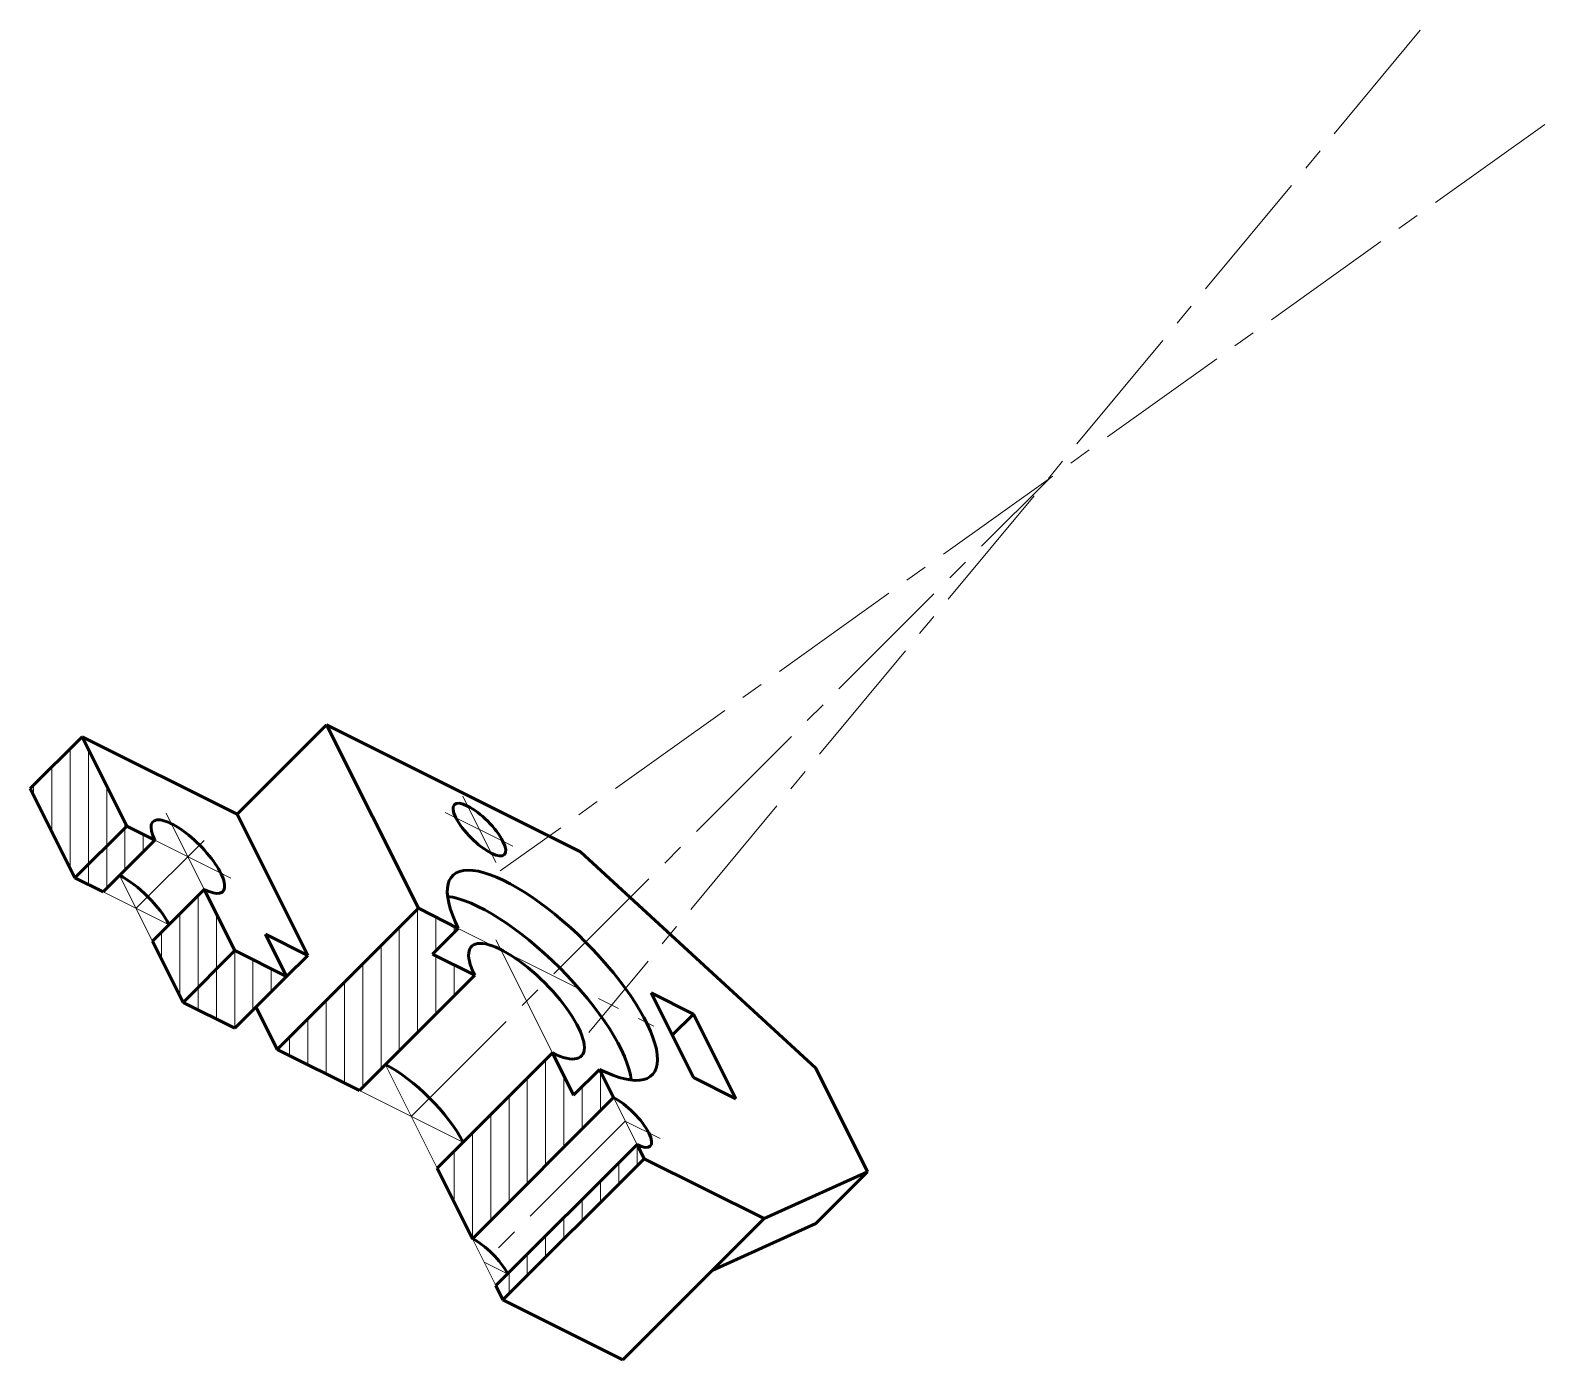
# Model space of a CAD drawing. Header units: millimetres. Extents: x 155 to 370, y -55 to 133.
import ezdxf

# ---------------------------------------------------------------- set-up
doc = ezdxf.new("R2010")
doc.units = ezdxf.units.MM
doc.linetypes.add('CENTER2', pattern=[28.575, 19.05, -3.175, 3.175, -3.175])
for name, color, linetype, lineweight in [('PV-21B', 7, 'Continuous', 60), ('ОСИ', 1, 'CENTER2', 20), ('ШТРИХОВКА', 7, 'Continuous', 20)]:
    doc.layers.add(name, color=color, linetype=linetype, lineweight=lineweight)
doc.layers.get('0').off()

# ---------------------------------------------------------------- blocks, each defined once
blk = doc.blocks.new('*U7')
at = {"layer": 'PV-21B'}
for p, q in [((184.42, 22.06, 206.48), (197.09, 34.73, 231.82)), ((197.09, 34.73, 231.82), (210.09, 8.73, 218.82)), ((233.09, 16.73, 249.82), (197.09, 34.73, 231.82)), ((155.09, 25.73, 180.82), (162.42, 33.06, 195.48)), ((162.42, 33.06, 195.48), (168.75, 20.39, 189.15)), ((184.42, 22.06, 206.48), (162.42, 33.06, 195.48)), ((155.09, 25.73, 180.82), (161.42, 13.06, 174.48)), ((184.42, 22.06, 206.48), (194.42, 2.06, 196.48)), ((161.42, 13.06, 174.48), (168.75, 20.39, 189.15)), ((168.75, 20.39, 189.15), (172.75, 18.39, 191.15)), ((172.75, 18.39, 191.15), (165.42, 11.06, 176.48)), ((266.42, -13.94, 252.48), (233.09, 16.73, 249.82)), ((165.42, 11.06, 176.48), (161.42, 13.06, 174.48)), ((172.42, 4.06, 176.48), (179.75, 11.39, 191.15)), ((179.75, 11.39, 191.15), (184.09, 2.73, 186.82)), ((190.09, -11.27, 178.82), (210.09, 8.73, 218.82)), ((210.09, 8.73, 218.82), (215.75, 5.89, 221.65)), ((191.42, -0.94, 190.48), (188.42, 5.06, 193.48)), ((188.42, 5.06, 193.48), (194.42, 2.06, 196.48)), ((215.75, 5.89, 221.65), (212.09, 2.23, 214.32)), ((176.75, -4.61, 172.15), (172.42, 4.06, 176.48)), ((176.75, -4.61, 172.15), (184.09, 2.73, 186.82)), ((184.09, 2.73, 186.82), (191.42, -0.94, 190.48)), ((212.09, 2.23, 214.32), (218.09, -0.77, 217.32)), ((194.42, 2.06, 196.48), (191.42, -0.94, 190.48)), ((191.42, -0.94, 190.48), (184.09, -8.27, 175.82)), ((218.09, -0.77, 217.32), (201.75, -17.11, 184.65)), ((249.09, -15.27, 233.82), (243.09, -3.27, 239.82)), ((243.09, -3.27, 239.82), (249.09, -6.27, 242.82)), ((184.09, -8.27, 175.82), (176.75, -4.61, 172.15)), ((187.09, -5.27, 181.82), (190.09, -11.27, 178.82)), ((246.09, -9.27, 236.82), (249.09, -6.27, 242.82)), ((249.09, -6.27, 242.82), (255.09, -18.27, 236.82)), ((201.75, -17.11, 184.65), (190.09, -11.27, 178.82)), ((212.75, -28.11, 184.65), (229.09, -11.77, 217.32)), ((229.09, -11.77, 217.32), (232.09, -17.77, 214.32)), ((232.09, -17.77, 214.32), (235.75, -14.11, 221.65)), ((235.75, -14.11, 221.65), (237.75, -18.11, 219.65)), ((273.75, -28.61, 245.15), (266.42, -13.94, 252.48)), ((255.09, -18.27, 236.82), (249.09, -15.27, 233.82)), ((237.75, -18.11, 219.65), (217.75, -38.11, 179.65)), ((221.09, -44.77, 176.32), (241.09, -24.77, 216.32)), ((241.09, -24.77, 216.32), (242.09, -26.77, 215.32)), ((242.09, -26.77, 215.32), (222.09, -46.77, 175.32)), ((242.09, -26.77, 215.32), (259.09, -35.27, 223.82)), ((217.75, -38.11, 179.65), (212.75, -28.11, 184.65)), ((259.09, -35.27, 223.82), (273.75, -28.61, 245.15)), ((266.42, -35.94, 230.48), (273.75, -28.61, 245.15)), ((251.75, -42.61, 209.15), (259.09, -35.27, 223.82)), ((251.75, -42.61, 209.15), (266.42, -35.94, 230.48)), ((239.09, -55.27, 183.82), (251.75, -42.61, 209.15)), ((222.09, -46.77, 175.32), (221.09, -44.77, 176.32)), ((222.09, -46.77, 175.32), (239.09, -55.27, 183.82))]:
    blk.add_line(p, q, dxfattribs=at)
at = {"layer": 'PV-21B', "extrusion": (0.57735, 0.57735, -0.57735)}
for centre, major_axis, start_param, end_param in [((218.75, 19.89, 238.65), (-3.54, 3.54), -3.926991, 2.356194), ((177.42, 16.06, 193.48), (-4.95, 4.95), -0.785398, 3.926991), ((229.09, -0.77, 228.32), (-14.14, 14.14), -0.785398, 3.926991), ((170.09, 8.73, 178.82), (4.95, -4.95), -2.356194, -0.785398), ((225.42, -4.44, 220.98), (14.14, -14.14), -2.742146, -0.399447), ((225.42, -4.44, 220.98), (-7.78, 7.78), -0.785398, 3.926991), ((239.42, -21.44, 217.98), (3.54, -3.54), -2.356194, 0.785398), ((219.42, -41.44, 177.98), (3.54, -3.54), -2.356194, -0.785398)]:
    blk.add_ellipse(centre, major_axis=major_axis, ratio=0.57735, start_param=start_param, end_param=end_param, dxfattribs=at)
at = {"layer": 'PV-21B', "extrusion": (-0.57735, -0.57735, 0.57735)}
blk.add_ellipse((209.09, -20.77, 188.32), major_axis=(-7.78, 7.78), ratio=0.57735, start_param=-2.356194, end_param=-0.785398, dxfattribs=at)

msp = doc.modelspace()

# ---------------------------------------------------------------- hatches: boundary and pattern name
at = {"layer": 'ШТРИХОВКА', "extrusion": (-0.57735, -0.57735, 0.57735)}
h = msp.add_hatch(dxfattribs=at)
h.set_pattern_fill('ANSI31', color=256, angle=75)
h.paths.add_polyline_path([(91.47, 221.45), (104.91, 213.7), (104.91, 231.66), (91.47, 239.42)])
h = msp.add_hatch(dxfattribs=at)
h.set_pattern_fill('ANSI31', color=256, angle=75)
h.paths.add_polyline_path([(91.47, 221.45), (104.91, 213.7), (104.91, 231.66), (91.47, 239.42)])
h = msp.add_hatch(dxfattribs=at)
h.set_pattern_fill('ANSI31', color=256, angle=75)
h.paths.add_polyline_path([(180.92, 269.01), (176.68, 271.46), (176.68, 262.48), (170.31, 266.16), (170.31, 226.15), (180.92, 220.02)])
h.paths.add_polyline_path([(190.11, 263.71), (187.99, 264.93), (187.99, 215.94), (190.11, 214.72)])
h.paths.add_polyline_path([(128.24, 228.8), (119.05, 234.11), (119.05, 216.15), (128.24, 210.84)])
h.paths.add_polyline_path([(154.76, 266.16), (148.39, 262.48), (148.39, 271.46), (142.38, 267.99), (142.38, 219), (154.76, 226.15)])
h.paths.add_polyline_path([(136.02, 233.29), (128.24, 228.8), (128.24, 210.84), (136.02, 215.33)])
h.paths.add_polyline_path([(109.15, 234.11), (104.91, 231.66), (104.91, 213.7), (109.15, 216.15)])

# ---------------------------------------------------------------- linework, layer by layer
at = {"layer": 'ОСИ', "extrusion": (-0.57735, -0.57735, 0.57735)}
for p, q in [((352.08, 133.22, 83.33), (234.27, -8.86, 225.41)), ((369.74, 119.88, 87.66), (221.69, 14.02, 235.71)), ((209.09, -20.77, 188.32), (299.55, 69.69, 157.85)), ((216.38, 24.64, 241.02), (221.09, 15.22, 236.31)), ((179.75, 11.39, 191.15), (174.33, 22.24, 196.57)), ((213.88, 22.33, 236.21), (223.48, 17.53, 241.01)), ((179.72, 18.36, 198.08), (170.09, 8.73, 178.82)), ((172.75, 18.39, 191.15), (183.53, 13.01, 196.54)), ((167.75, 13.39, 181.15), (172.42, 4.06, 176.48)), ((165.42, 11.06, 176.48), (174.75, 6.39, 181.15)), ((215.75, 5.89, 221.65), (243.47, -7.96, 235.51)), ((229.09, -11.77, 217.32), (221.07, 4.27, 225.34)), ((212.75, -28.11, 184.65), (205.42, -13.44, 191.98)), ((201.75, -17.11, 184.65), (216.42, -24.44, 191.98)), ((237.75, -18.11, 219.65), (241.09, -24.77, 216.32)), ((239.42, -21.44, 217.98), (219.42, -41.44, 177.98)), ((239.42, -21.44, 217.98), (244.36, -23.91, 220.45)), ((217.75, -38.11, 179.65), (221.09, -44.77, 176.32)), ((219.42, -41.44, 177.98), (222.75, -43.11, 179.65))]:
    msp.add_line(p, q, dxfattribs=at)

# ---------------------------------------------------------------- block references
msp.add_blockref('*U7', (0, 0))

doc.saveas('drawing.dxf')
